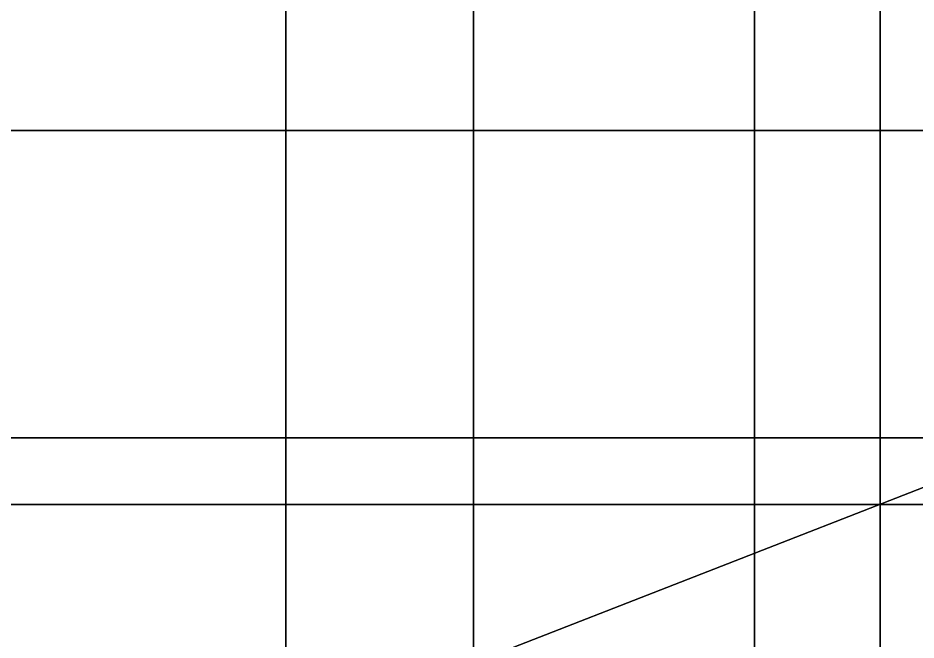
# Model space of a CAD drawing. Extents: x -7.1 to 8.3, y -8 to 8.
# Drawn here: x 0.724 to 0.8005, y -2.9615 to -2.9085 of the extents above; entities that cross this region are included whole.
import ezdxf

# ---------------------------------------------------------------- set-up
doc = ezdxf.new("R2010")
doc.units = 0

msp = doc.modelspace()

# ---------------------------------------------------------------- linework, layer by layer
for points in [[(7.805741, 8), (-6.557906, 8), (7.805741, -8)], [(-6.557906, -8), (7.805741, -8), (-6.557906, 8)], [(7.805741, 8, -0.791389), (7.805741, -8, -0.791389), (-6.557906, -8, -0.791389)], [(-6.557906, -8, -0.791389), (-6.557906, 8, -0.791389), (7.805741, 8, -0.791389)], [(-3.299127, 4.291735, 0.116061), (-3.399127, -4.392014, 0.116061), (5.200873, -4.392014, 0.11606), (5.200872, 4.291735, 0.11606)], [(3.745166, -2.944295, 5.912121), (-2.04342, -2.944291, 5.912121), (-2.04342, 4.050272, 5.912121), (2.201215, 2.844292, 5.912121)], [(-2.04342, -2.944292, 3.121769), (3.745165, -2.944293, 3.121769), (-2.04342, 3.958072, 3.121769)], [(3.745165, -2.944293, 3.121769), (2.201215, 2.844293, 3.121769), (-2.04342, 3.958072, 3.121769)], [(0.786703, 3.297071, 12.147065), (0.746841, 3.297069, 12.062263), (0.74684, -3.488247, 12.062268), (0.786776, -3.488245, 12.147071)], [(0.762814, 3.278499, 12.057072), (0.762813, -3.469677, 12.057077), (0.74684, -3.488247, 12.062268), (0.746841, 3.297069, 12.062263)], [(0.797497, -3.469675, 12.152377), (0.797425, 3.278501, 12.152371), (0.786703, 3.297071, 12.147065), (0.786776, -3.488245, 12.147071)], [(0.870323, -3.469677, 12.031445), (0.762813, -3.469677, 12.057077), (0.762814, 3.278499, 12.057072), (0.870324, 3.278499, 12.031435)], [(0.869927, -3.469677, 12.178787), (0.869855, 3.278499, 12.178779), (0.797425, 3.278501, 12.152371), (0.797497, -3.469675, 12.152377)], [(3.965034, -3.415754, 12.032728), (-2.145337, 3.205754, 12.032728), (-2.981736, 2.733376, 12.032728)], [(3.965035, 3.205754, 12.022728), (-2.145336, -3.415754, 12.022728), (-2.981735, -2.943375, 12.022728)], [(-2.981735, -2.943375, 12.022728), (-2.628232, 3.079181, 12.022728), (3.965035, 3.205754, 12.022728)], [(3.965034, -3.415754, 12.032728), (3.965035, 3.205754, 12.032728), (-2.145337, 3.205754, 12.032728)], [(3.965035, 3.205754, 12.022728), (3.965034, -3.415754, 12.022728), (-2.145336, -3.415754, 12.022728)], [(-3.333253, 2.99, 9.066061), (-3.333253, -3, 9.066061), (3.766747, -3, 9.066061), (3.766747, 2.99, 9.066061)], [(-2.043421, 2.844295, 6.166061), (-2.043423, -2.944293, 6.166061), (2.188056, -2.944292, 6.166061), (2.188056, 2.844292, 6.166061)], [(-2.04342, -2.944292, 8.910353), (-2.043417, 2.844294, 8.910353), (3.745168, 2.844294, 8.910354), (3.745163, -2.944293, 8.910353)], [(-2.981736, 2.733376, 12.032728), (-2.628231, -3.289181, 12.032728), (3.965034, -3.415754, 12.032728)], [(-1.786232, 2.509606, 2.837823), (4.684015, 2.509605, 2.837823), (1.855963, -2.537106, 2.837823), (-1.786232, -3.957642, 2.837823)], [(-1.786232, -3.957642, 2.837823), (1.855963, -2.537106, 2.837823), (1.855963, -3.957642, 2.837823)], [(-2.024196, -2.918074, 8.059502), (-1.943192, -2.984125, 8.059502), (2.108998, -2.984125, 8.059502), (2.190003, -2.918073, 8.059502)], [(2.190003, -2.918073, 8.059502), (2.108998, -2.918073, 7.937837), (-1.943192, -2.918074, 7.937837), (-2.024196, -2.918074, 8.059502)], [(-1.943192, -2.918074, 7.937837), (2.108998, -2.918073, 7.937837), (2.108998, -2.971678, 7.937837), (-1.943192, -2.971679, 7.937837)], [(2.188056, -2.944293, 8.02228), (-2.043423, -2.944293, 8.02228), (-2.028128, -2.944291, 8.177061)], [(2.188056, -4.165354, 6.166061), (2.188056, -2.944292, 6.166061), (-2.043423, -2.944293, 6.166061), (-2.043423, -3.051447, 6.166061)], [(-2.043423, -2.944293, 8.02228), (2.188056, -2.944293, 8.02228), (-2.043423, -3.051447, 8.02228)], [(2.188056, -2.944293, 8.02228), (2.188056, -4.165355, 8.02228), (-2.043423, -3.051447, 8.02228)], [(-2.04342, -2.944292, 8.910353), (3.745163, -2.944293, 8.910353), (3.729871, -2.944293, 8.895061), (-2.028128, -2.944291, 8.895061)], [(-2.04342, -2.944291, 5.912121), (3.745166, -2.944295, 5.912121), (3.730161, -2.944294, 5.895351), (-2.028418, -2.944291, 5.895351)], [(3.745165, -2.944293, 3.121769), (-2.04342, -2.944292, 3.121769), (-2.028418, -2.944291, 3.236771), (3.730162, -2.944293, 3.236771)], [(3.730161, -3.000002, 5.895351), (-2.028418, -2.999999, 5.895351), (-2.028418, -2.944291, 5.895351), (3.730161, -2.944294, 5.895351)], [(-2.028418, -2.999999, 3.236771), (3.730162, -3, 3.236771), (3.730162, -2.944293, 3.236771), (-2.028418, -2.944291, 3.236771)], [(-2.028128, -2.999999, 8.177061), (3.729871, -3.000001, 8.177061), (3.729871, -2.944293, 8.177061), (-2.028128, -2.944291, 8.177061)], [(3.729871, -3.000001, 8.895061), (-2.028128, -2.999999, 8.895061), (-2.028128, -2.944291, 8.895061), (3.729871, -2.944293, 8.895061)], [(3.600872, -2.944293, 8.106061), (2.600872, -2.944293, 8.106061), (-2.028128, -2.944291, 8.177061), (3.729871, -2.944293, 8.177061)], [(2.600872, -2.944293, 8.106061), (2.188056, -2.944293, 8.02228), (-2.028128, -2.944291, 8.177061)], [(2.350854, -3.049961, 9.556018), (-3.383201, -3.049961, 9.556018), (-3.283206, -2.949965, 9.556018), (2.45085, -2.949966, 9.556018)], [(-3.383201, -3.049961, 9.776015), (2.350854, -3.049961, 9.776015), (2.45085, -2.949966, 9.776015), (-3.283206, -2.949965, 9.776015)], [(2.350854, -3.049961, 9.996013), (-3.383201, -3.049961, 9.996013), (-3.283206, -2.949965, 9.996013), (2.45085, -2.949966, 9.996013)], [(-3.349075, -3.049961, 9.336021), (2.350854, -3.049961, 9.336021), (2.45085, -2.949966, 9.336021), (-3.24908, -2.949965, 9.336021)], [(2.45085, -2.949966, 10.18756), (-3.283206, -2.949965, 10.18756), (-3.311656, -2.978415, 10.21601), (2.4224, -2.978416, 10.21601)], [(-3.283206, -2.949965, 9.996013), (-3.283206, -2.949965, 10.18756), (2.45085, -2.949966, 10.18756), (2.45085, -2.949966, 9.996013)], [(-3.283206, -2.949965, 9.556018), (-3.283206, -2.949965, 9.776015), (2.45085, -2.949966, 9.776015), (2.45085, -2.949966, 9.556018)], [(-3.24908, -2.949965, 9.144474), (2.45085, -2.949966, 9.144474), (2.4224, -2.978416, 9.116024), (-3.27753, -2.978415, 9.116024)], [(-3.24908, -2.949965, 9.144474), (-3.24908, -2.949965, 9.336021), (2.45085, -2.949966, 9.336021), (2.45085, -2.949966, 9.144474)]]:
    msp.add_3dface(points)

doc.saveas('drawing.dxf')
